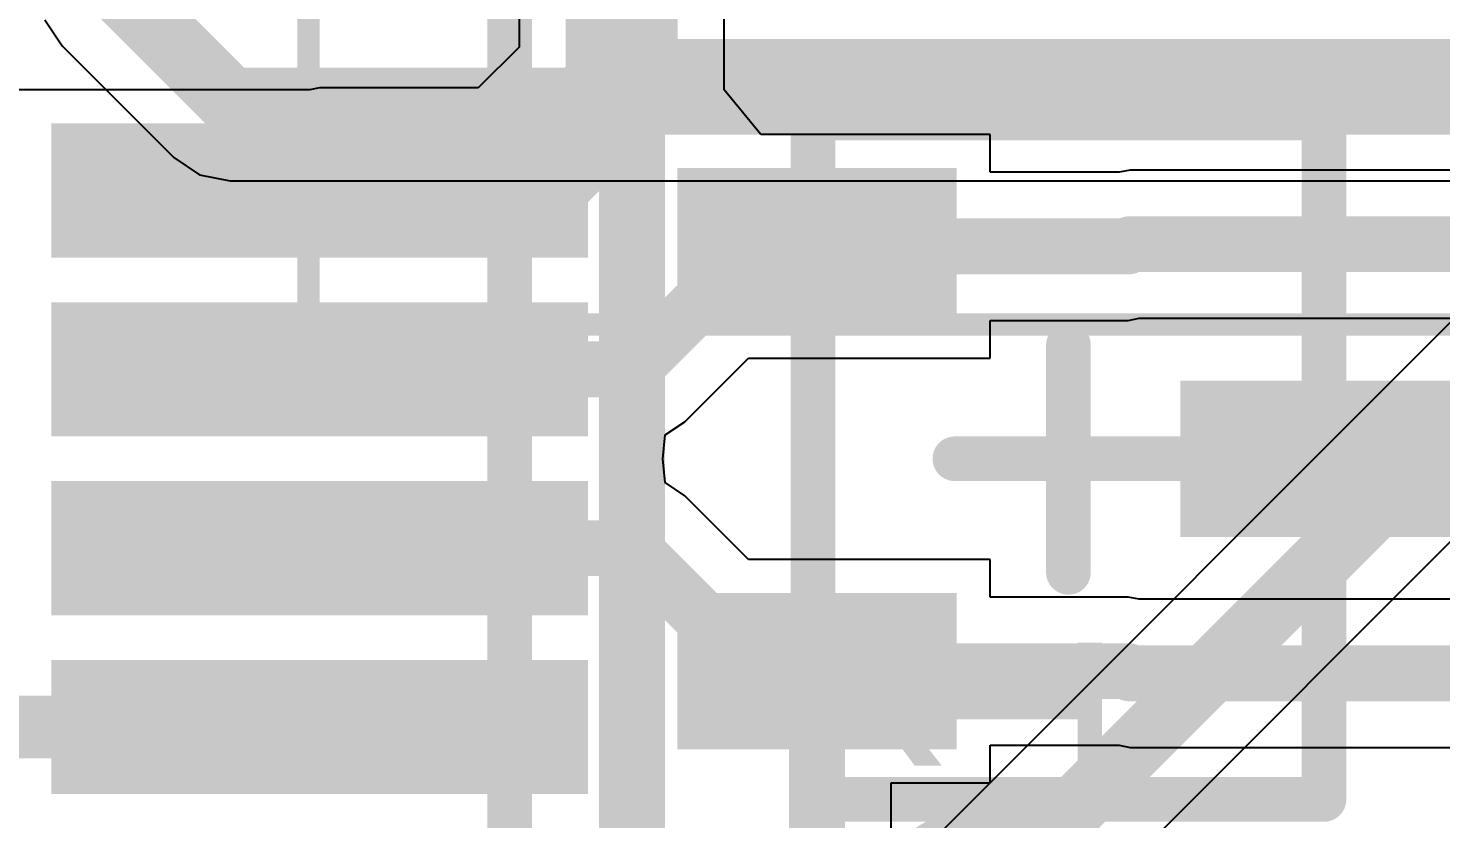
# Model space of a CAD drawing. Header units: millimetres. Extents: x -1.1 to 43.9, y -0.6 to 15.6.
# Drawn here: x 6.35 to 12.67, y 5.79 to 9.33 of the extents above; entities that cross this region are included whole.
import ezdxf

# ---------------------------------------------------------------- set-up
doc = ezdxf.new("R2010")
doc.units = ezdxf.units.MM
for name, color, linetype in [('BottomLayer', 5, 'Continuous'), ('Mechanical2', 216, 'Continuous'), ('Mechanical4', 56, 'Continuous'), ('Mechanical5', 56, 'Continuous'), ('Mechanical6', 56, 'Continuous'), ('Mechanical7', 56, 'Continuous'), ('TopLayer', 1, 'Continuous'), ('TopPaste', 8, 'Continuous'), ('TopSolder', 216, 'Continuous')]:
    doc.layers.add(name, color=color, linetype=linetype)

# ---------------------------------------------------------------- blocks, each defined once
blk = doc.blocks.new('MINI_USB_B_52')
at = {"layer": 'TopLayer'}
for points in [[(-1.85, 3.8), (-1.35, 3.8), (-1.35, 1.5), (-1.85, 1.5)], [(-1.05, 3.8), (-0.55, 3.8), (-0.55, 1.5), (-1.05, 1.5)], [(-0.25, 3.8), (0.25, 3.8), (0.25, 1.5), (-0.25, 1.5)], [(0.55, 3.8), (1.05, 3.8), (1.05, 1.5), (0.55, 1.5)]]:
    blk.add_hatch(color=1, dxfattribs=at).paths.add_polyline_path(points)
at = {"layer": 'TopPaste'}
for points in [[(-1.85, 3.8), (-1.35, 3.8), (-1.35, 1.5), (-1.85, 1.5)], [(-1.05, 3.8), (-0.55, 3.8), (-0.55, 1.5), (-1.05, 1.5)], [(-0.25, 3.8), (0.25, 3.8), (0.25, 1.5), (-0.25, 1.5)], [(0.55, 3.8), (1.05, 3.8), (1.05, 1.5), (0.55, 1.5)]]:
    blk.add_hatch(color=8, dxfattribs=at).paths.add_polyline_path(points)
at = {"layer": 'TopSolder'}
for points in [[(-1.9, 3.85), (-1.3, 3.85), (-1.3, 1.45), (-1.9, 1.45)], [(-1.1, 3.85), (-0.5, 3.85), (-0.5, 1.45), (-1.1, 1.45)], [(-0.3, 3.85), (0.3, 3.85), (0.3, 1.45), (-0.3, 1.45)], [(0.5, 3.85), (1.1, 3.85), (1.1, 1.45), (0.5, 1.45)]]:
    blk.add_hatch(color=216, dxfattribs=at).paths.add_polyline_path(points)
at = {"layer": 'Mechanical2', "const_width": 0.2}
blk.add_lwpolyline([(5, 3.5), (-5, 3.5)], dxfattribs=at)
at = {"layer": 'Mechanical4', "const_width": 0.2}
blk.add_lwpolyline([(6, 4), (-6, 4)], dxfattribs=at)
at = {"layer": 'Mechanical6', "const_width": 0.2}
blk.add_lwpolyline([(6, 4), (-6, 4)], dxfattribs=at)
blk = doc.blocks.new('SOT223_B_54')
at = {"layer": 'Mechanical5', "const_width": 0.1}
for points in [[(3.3, -4.1), (3.3, 4.1)], [(3.3, -4.1), (-3.3, -4.1)]]:
    blk.add_lwpolyline(points, dxfattribs=at)
at = {"layer": 'Mechanical5', "const_width": 0.05}
blk.add_lwpolyline([(3.275, -4.1, 1), (3.325, -4.1, 1)], format="xyb", close=True, dxfattribs=at)
blk.add_lwpolyline([(3.275, -4.1, 1), (3.325, -4.1, 1)], format="xyb", close=True, dxfattribs=at)
at = {"layer": 'Mechanical7', "const_width": 0.1}
for points in [[(3.3, -4.1), (3.3, 4.1)], [(3.3, -4.1), (-3.3, -4.1)]]:
    blk.add_lwpolyline(points, dxfattribs=at)
at = {"layer": 'Mechanical7', "const_width": 0.05}
blk.add_lwpolyline([(3.275, -4.1, 1), (3.325, -4.1, 1)], format="xyb", close=True, dxfattribs=at)
blk.add_lwpolyline([(3.275, -4.1, 1), (3.325, -4.1, 1)], format="xyb", close=True, dxfattribs=at)
blk = doc.blocks.new('SOT23_75')
at = {"layer": 'TopLayer'}
for points in [[(-0.4, 1.45), (0.4, 1.45), (0.4, 0.55), (-0.4, 0.55)], [(-0.6, -1.45), (-1.4, -1.45), (-1.4, -0.55), (-0.6, -0.55)], [(0.6, -0.55), (1.4, -0.55), (1.4, -1.45), (0.6, -1.45)]]:
    blk.add_hatch(color=1, dxfattribs=at).paths.add_polyline_path(points)
at = {"layer": 'TopPaste'}
for points in [[(-0.4, 1.45), (0.4, 1.45), (0.4, 0.55), (-0.4, 0.55)], [(-0.6, -1.45), (-1.4, -1.45), (-1.4, -0.55), (-0.6, -0.55)], [(0.6, -0.55), (1.4, -0.55), (1.4, -1.45), (0.6, -1.45)]]:
    blk.add_hatch(color=8, dxfattribs=at).paths.add_polyline_path(points)
at = {"layer": 'TopSolder'}
for points in [[(-0.45, 1.5), (0.45, 1.5), (0.45, 0.5), (-0.45, 0.5)], [(-0.55, -1.5), (-1.45, -1.5), (-1.45, -0.5), (-0.55, -0.5)], [(0.55, -0.5), (1.45, -0.5), (1.45, -1.5), (0.55, -1.5)]]:
    blk.add_hatch(color=216, dxfattribs=at).paths.add_polyline_path(points)
at = {"layer": 'Mechanical2', "const_width": 0.2}
for points in [[(-1.5, 1.25), (1.5, 1.25)], [(-1.5, 1.25), (-1.5, -1.25)], [(1.5, 1.25), (1.5, -1.25)], [(-1.5, -1.25), (1.5, -1.25)]]:
    blk.add_lwpolyline(points, dxfattribs=at)
at = {"layer": 'Mechanical2', "const_width": 0.1}
for points in [[(-1.55, 1.25, 1), (-1.45, 1.25, 1)], [(-1.55, 1.25, 1), (-1.45, 1.25, 1)], [(1.45, 1.25, 1), (1.55, 1.25, 1)], [(1.45, 1.25, 1), (1.55, 1.25, 1)], [(-1.55, -1.25, 1), (-1.45, -1.25, 1)], [(-1.55, -1.25, 1), (-1.45, -1.25, 1)], [(1.45, -1.25, 1), (1.55, -1.25, 1)], [(1.45, -1.25, 1), (1.55, -1.25, 1)]]:
    blk.add_lwpolyline(points, format="xyb", close=True, dxfattribs=at)
at = {"layer": 'Mechanical4', "const_width": 0.2}
for points in [[(-1.5, 1.5), (1.5, 1.5)], [(-1.5, 1.5), (-1.5, -1.5)], [(1.5, 1.5), (1.5, -1.5)], [(0, 0.5), (0, -0.5)], [(-0.5, 0), (0.5, 0)], [(-1.5, -1.5), (1.5, -1.5)]]:
    blk.add_lwpolyline(points, dxfattribs=at)
at = {"layer": 'Mechanical4', "const_width": 0.1}
for points in [[(-1.55, 1.5, 1), (-1.45, 1.5, 1)], [(-1.55, 1.5, 1), (-1.45, 1.5, 1)], [(1.45, 1.5, 1), (1.55, 1.5, 1)], [(1.45, 1.5, 1), (1.55, 1.5, 1)], [(-0.05, 0.5, 1), (0.05, 0.5, 1)], [(-0.55, 0, 1), (-0.45, 0, 1)], [(0.45, 0, 1), (0.55, 0, 1)], [(-0.05, -0.5, 1), (0.05, -0.5, 1)], [(-1.55, -1.5, 1), (-1.45, -1.5, 1)], [(-1.55, -1.5, 1), (-1.45, -1.5, 1)], [(1.45, -1.5, 1), (1.55, -1.5, 1)], [(1.45, -1.5, 1), (1.55, -1.5, 1)]]:
    blk.add_lwpolyline(points, format="xyb", close=True, dxfattribs=at)
at = {"layer": 'Mechanical6', "const_width": 0.2}
for points in [[(-1.5, 1.5), (1.5, 1.5)], [(-1.5, 1.5), (-1.5, -1.5)], [(1.5, 1.5), (1.5, -1.5)], [(-1.5, -1.5), (1.5, -1.5)]]:
    blk.add_lwpolyline(points, dxfattribs=at)
at = {"layer": 'Mechanical6', "const_width": 0.1}
for points in [[(-1.55, 1.5, 1), (-1.45, 1.5, 1)], [(-1.55, 1.5, 1), (-1.45, 1.5, 1)], [(1.45, 1.5, 1), (1.55, 1.5, 1)], [(1.45, 1.5, 1), (1.55, 1.5, 1)], [(-1.55, -1.5, 1), (-1.45, -1.5, 1)], [(-1.55, -1.5, 1), (-1.45, -1.5, 1)], [(1.45, -1.5, 1), (1.55, -1.5, 1)], [(1.45, -1.5, 1), (1.55, -1.5, 1)]]:
    blk.add_lwpolyline(points, format="xyb", close=True, dxfattribs=at)
at = {"layer": 'Mechanical6'}
blk.add_text('Q1', height=1, dxfattribs=at).set_placement((2.5836, -0.4998))
blk = doc.blocks.new('SOT_23_78')
at = {"layer": 'TopLayer'}
for points in [[(-1.7, 0.65), (-1.7, 1.25), (-0.55, 1.25), (-0.55, 0.65)], [(0.55, -0.3), (0.55, 0.3), (1.7, 0.3), (1.7, -0.3)], [(-1.7, -1.25), (-1.7, -0.65), (-0.55, -0.65), (-0.55, -1.25)]]:
    blk.add_hatch(color=1, dxfattribs=at).paths.add_polyline_path(points)
at = {"layer": 'TopPaste'}
for points in [[(-1.7, 0.65), (-1.7, 1.25), (-0.55, 1.25), (-0.55, 0.65)], [(0.55, -0.3), (0.55, 0.3), (1.7, 0.3), (1.7, -0.3)], [(-1.7, -1.25), (-1.7, -0.65), (-0.55, -0.65), (-0.55, -1.25)]]:
    blk.add_hatch(color=8, dxfattribs=at).paths.add_polyline_path(points)
at = {"layer": 'TopSolder'}
for points in [[(-1.75, 0.6), (-1.75, 1.3), (-0.5, 1.3), (-0.5, 0.6)], [(0.5, -0.35), (0.5, 0.35), (1.75, 0.35), (1.75, -0.35)], [(-1.75, -1.3), (-1.75, -0.6), (-0.5, -0.6), (-0.5, -1.3)]]:
    blk.add_hatch(color=216, dxfattribs=at).paths.add_polyline_path(points)
at = {"layer": 'Mechanical2', "const_width": 0.2}
for points in [[(-1.143, 1.524), (1.143, 1.524)], [(-1.143, -1.524), (-1.143, 1.524)], [(1.143, -1.524), (1.143, 1.524)], [(-1.143, -1.524), (1.143, -1.524)]]:
    blk.add_lwpolyline(points, dxfattribs=at)
at = {"layer": 'Mechanical2', "const_width": 0.1}
for points in [[(-1.193, 1.524, 1), (-1.093, 1.524, 1)], [(-1.193, 1.524, 1), (-1.093, 1.524, 1)], [(1.093, 1.524, 1), (1.193, 1.524, 1)], [(1.093, 1.524, 1), (1.193, 1.524, 1)], [(-1.193, -1.524, 1), (-1.093, -1.524, 1)], [(-1.193, -1.524, 1), (-1.093, -1.524, 1)], [(1.093, -1.524, 1), (1.193, -1.524, 1)], [(1.093, -1.524, 1), (1.193, -1.524, 1)]]:
    blk.add_lwpolyline(points, format="xyb", close=True, dxfattribs=at)
at = {"layer": 'Mechanical4'}
for points, const_width in [([(-2, 1.75), (2, 1.75)], 0.2), ([(-2, -1.75), (-2, 1.75)], 0.2), ([(0, -0.508), (0, 0.508)], 0.2), ([(0, -0.5), (0, 0.5)], 0.1), ([(-0.508, 0), (0.508, 0)], 0.2), ([(-0.5, 0), (0.5, 0)], 0.1)]:
    blk.add_lwpolyline(points, dxfattribs=dict(at, const_width=const_width))
for points, const_width in [([(-2.05, 1.75, 1), (-1.95, 1.75, 1)], 0.1), ([(-2.05, 1.75, 1), (-1.95, 1.75, 1)], 0.1), ([(-0.05, 0.508, 1), (0.05, 0.508, 1)], 0.1), ([(-0.025, 0.5, 1), (0.025, 0.5, 1)], 0.05), ([(-0.558, 0, 1), (-0.458, 0, 1)], 0.1), ([(0.458, 0, 1), (0.558, 0, 1)], 0.1), ([(-0.525, 0, 1), (-0.475, 0, 1)], 0.05), ([(0.475, 0, 1), (0.525, 0, 1)], 0.05), ([(-0.05, -0.508, 1), (0.05, -0.508, 1)], 0.1), ([(-0.025, -0.5, 1), (0.025, -0.5, 1)], 0.05)]:
    blk.add_lwpolyline(points, format="xyb", close=True, dxfattribs=dict(at, const_width=const_width))
at = {"layer": 'Mechanical6', "const_width": 0.2}
for points in [[(-1.905, 1.778), (1.905, 1.778)], [(-1.905, -1.778), (-1.905, 1.778)]]:
    blk.add_lwpolyline(points, dxfattribs=at)
at = {"layer": 'Mechanical6', "const_width": 0.1}
blk.add_lwpolyline([(-1.955, 1.778, 1), (-1.855, 1.778, 1)], format="xyb", close=True, dxfattribs=at)
blk.add_lwpolyline([(-1.955, 1.778, 1), (-1.855, 1.778, 1)], format="xyb", close=True, dxfattribs=at)

msp = doc.modelspace()

# ---------------------------------------------------------------- linework, layer by layer
at = {"layer": 'BottomLayer'}
for p, q in [((6.4203, 9.3634), (6.4977, 9.2477)), ((6.4977, 9.2477), (6.9977, 8.7477)), ((6.9977, 8.7477), (7.1134, 8.6703)), ((7.1134, 8.6703), (7.25, 8.6431)), ((7.25, 8.6431), (12.7961, 8.6431)), ((12.7961, 8.0973), (9.5049, 4.8061)), ((10.0967, 4.4174), (12.9454, 7.2662))]:
    msp.add_line(p, q, dxfattribs=at)
for points, const_width in [([(6.75, 9.5), (7.25, 9)], 0.3), ([(7.25, 9), (14.189, 9)], 0.3), ([(9.75, 4.561), (14.189, 9)], 0.28)]:
    msp.add_lwpolyline(points, dxfattribs=dict(at, const_width=const_width))
at = {"layer": 'BottomLayer', "const_width": 0.15}
msp.add_lwpolyline([(7.175, 9, 1), (7.325, 9, 1)], format="xyb", close=True, dxfattribs=at)
msp.add_lwpolyline([(7.175, 9, 1), (7.325, 9, 1)], format="xyb", close=True, dxfattribs=at)
at = {"layer": 'TopLayer'}
for p, q in [((8.5427, 10.0964), (8.5427, 9.2415)), ((9.4603, 9.0515), (9.4603, 9.9064)), ((8.5427, 9.2415), (8.36, 9.0588)), ((7.6057, 9.05), (6.3, 9.05)), ((7.65, 9.0588), (7.6057, 9.05)), ((8.36, 9.0588), (7.65, 9.0588)), ((9.46, 9.05), (9.4603, 9.0515)), ((9.6241, 8.85), (9.46, 9.05)), ((10.65, 8.85), (9.6241, 8.85)), ((10.65, 8.6814), (10.65, 8.85)), ((11.2264, 8.6814), (10.65, 8.6814)), ((11.2766, 8.6914), (11.2264, 8.6814)), ((13, 8.6914), (11.2766, 8.6914)), ((11.2666, 8.0186), (11.3169, 8.0286)), ((11.3169, 8.0286), (13, 8.0286)), ((10.65, 7.85), (10.65, 8.0186)), ((10.65, 8.0186), (11.2666, 8.0186)), ((9.2843, 7.5657), (9.5686, 7.85)), ((9.5686, 7.85), (10.65, 7.85)), ((9.1955, 7.5063), (9.2843, 7.5657)), ((9.1856, 7.4), (9.1955, 7.5063)), ((9.1955, 7.2937), (9.1856, 7.4)), ((9.2843, 7.2343), (9.1955, 7.2937)), ((9.5686, 6.95), (9.2843, 7.2343)), ((10.65, 6.95), (9.5686, 6.95)), ((10.65, 6.7814), (10.65, 6.95)), ((11.2666, 6.7814), (10.65, 6.7814)), ((11.3169, 6.7714), (11.2666, 6.7814)), ((13, 6.7714), (11.3169, 6.7714)), ((10.65, 5.95), (10.65, 6.1186)), ((10.65, 6.1186), (11.2264, 6.1186)), ((11.2264, 6.1186), (11.2766, 6.1086)), ((11.2766, 6.1086), (13, 6.1086)), ((10.2064, 5.275), (10.2064, 5.95)), ((10.2064, 5.95), (10.65, 5.95))]:
    msp.add_line(p, q, dxfattribs=at)
for points, const_width in [([(9.0015, 9.0515), (9.0015, 10.0964)], 0.5), ([(8.55, 8.6), (9.0015, 9.0515)], 0.5), ([(7.65, 8.6), (8.55, 8.6)], 0.5), ([(9.05, 7.8), (9.6, 8.35)], 0.25), ([(9.6, 8.35), (11.2666, 8.35)], 0.25), ([(11.2666, 8.35), (11.2766, 8.36)], 0.25), ([(11.2766, 8.36), (13.54, 8.36)], 0.25), ([(7.65, 7.8), (9.05, 7.8)], 0.25), ([(7.65, 7), (9.05, 7)], 0.25), ([(9.05, 7), (9.6, 6.45)], 0.25), ([(9.6, 6.45), (9.875, 6.45)], 0.25), ([(9.875, 6.45), (11.2666, 6.45)], 0.25), ([(9.875, 5.275), (9.875, 6.45)], 0.25), ([(11.2666, 6.45), (11.2766, 6.44)], 0.25), ([(11.2766, 6.44), (13.54, 6.44)], 0.25), ([(6.064, 6.2), (7.65, 6.2)], 0.28)]:
    msp.add_lwpolyline(points, dxfattribs=dict(at, const_width=const_width))
for points, const_width in [([(8.8765, 9.0515, 1), (9.1265, 9.0515, 1)], 0.25), ([(8.8765, 9.0515, 1), (9.1265, 9.0515, 1)], 0.25), ([(7.525, 8.6, 1), (7.775, 8.6, 1)], 0.25), ([(8.425, 8.6, 1), (8.675, 8.6, 1)], 0.25), ([(8.425, 8.6, 1), (8.675, 8.6, 1)], 0.25), ([(9.5375, 8.35, 1), (9.6625, 8.35, 1)], 0.125), ([(9.5375, 8.35, 1), (9.6625, 8.35, 1)], 0.125), ([(11.2041, 8.35, 1), (11.3291, 8.35, 1)], 0.125), ([(11.2041, 8.35, 1), (11.3291, 8.35, 1)], 0.125), ([(11.2141, 8.36, 1), (11.3391, 8.36, 1)], 0.125), ([(11.2141, 8.36, 1), (11.3391, 8.36, 1)], 0.125), ([(7.5875, 7.8, 1), (7.7125, 7.8, 1)], 0.125), ([(8.9875, 7.8, 1), (9.1125, 7.8, 1)], 0.125), ([(8.9875, 7.8, 1), (9.1125, 7.8, 1)], 0.125), ([(7.5875, 7, 1), (7.7125, 7, 1)], 0.125), ([(8.9875, 7, 1), (9.1125, 7, 1)], 0.125), ([(8.9875, 7, 1), (9.1125, 7, 1)], 0.125), ([(9.5375, 6.45, 1), (9.6625, 6.45, 1)], 0.125), ([(9.5375, 6.45, 1), (9.6625, 6.45, 1)], 0.125), ([(9.8125, 6.45, 1), (9.9375, 6.45, 1)], 0.125), ([(9.8125, 6.45, 1), (9.9375, 6.45, 1)], 0.125), ([(9.8125, 6.45, 1), (9.9375, 6.45, 1)], 0.125), ([(11.2041, 6.45, 1), (11.3291, 6.45, 1)], 0.125), ([(11.2041, 6.45, 1), (11.3291, 6.45, 1)], 0.125), ([(11.2141, 6.44, 1), (11.3391, 6.44, 1)], 0.125), ([(11.2141, 6.44, 1), (11.3391, 6.44, 1)], 0.125), ([(7.58, 6.2, 1), (7.72, 6.2, 1)], 0.14)]:
    msp.add_lwpolyline(points, format="xyb", close=True, dxfattribs=dict(at, const_width=const_width))

# ---------------------------------------------------------------- block references
for name, p, rotation in [('SOT223_B_54', (11.7, 11.3), 270), ('MINI_USB_B_52', (5, 7), 270), ('SOT23_75', (10.65, 2.275), 90)]:
    msp.add_blockref(name, p, dxfattribs=dict(rotation=rotation))
msp.add_blockref('SOT_23_78', (11, 7.4))

doc.saveas('drawing.dxf')
